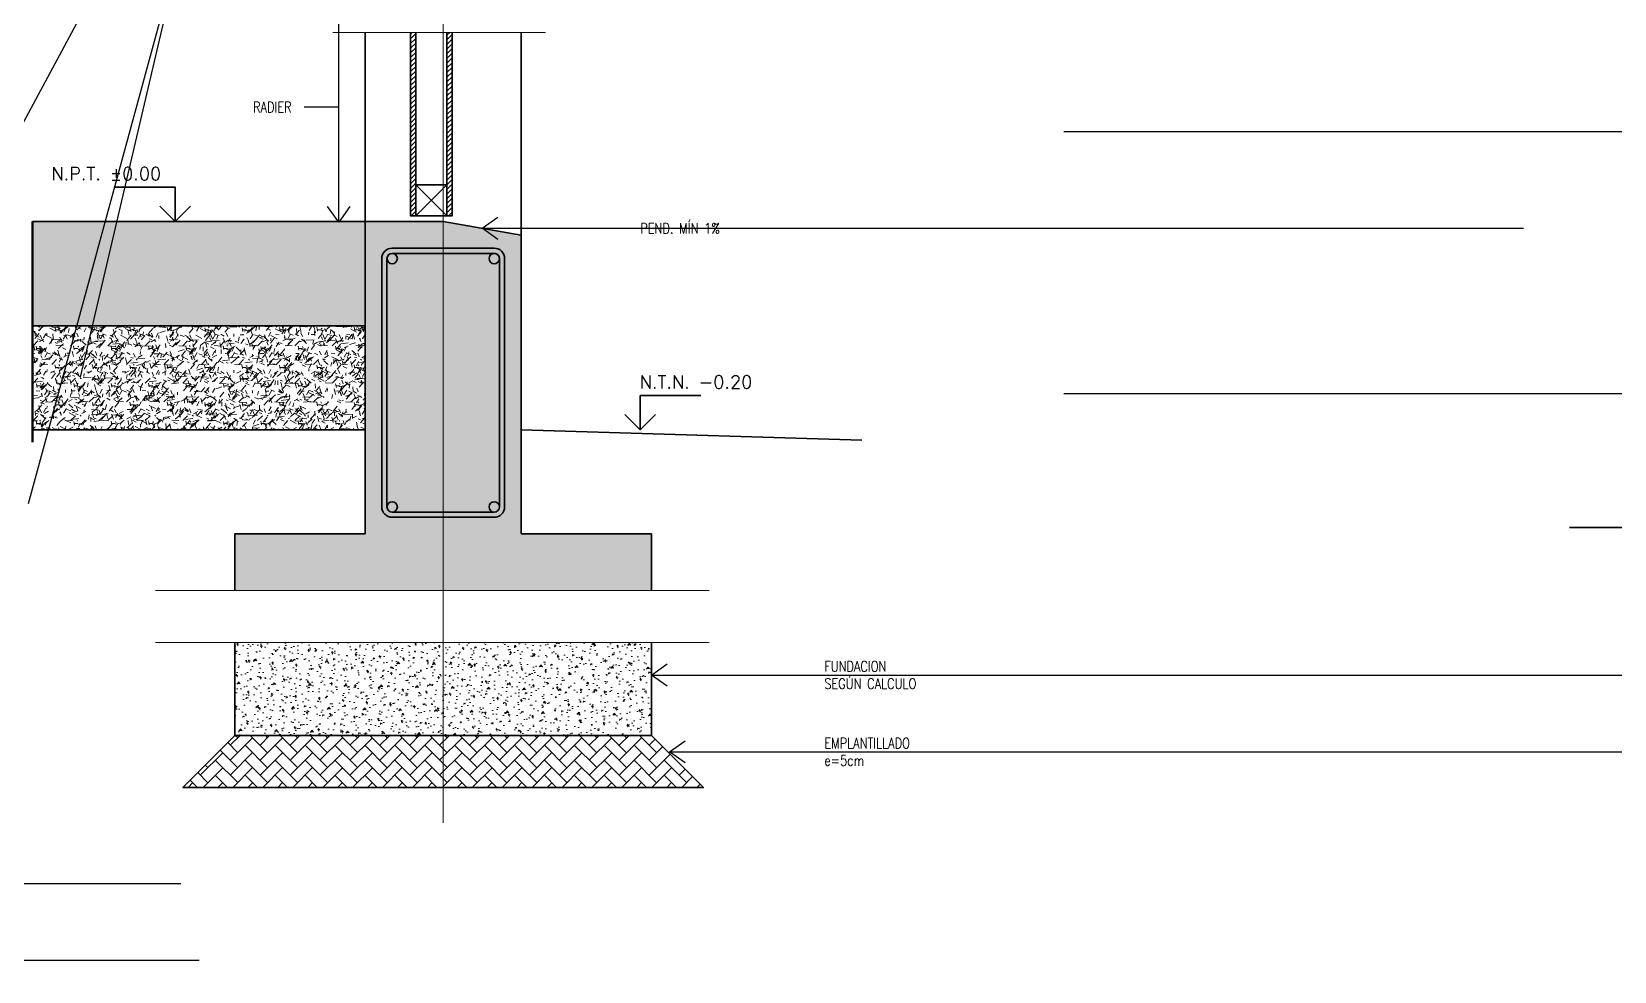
# Model space of a CAD drawing. Header units: metres. Extents: x 72 to 223, y -23 to 139.
# Drawn here: x 161.069 to 162.589, y 134.599 to 135.502 of the extents above; entities that cross this region are included whole.
import ezdxf

# ---------------------------------------------------------------- set-up
doc = ezdxf.new("R2010")
doc.units = ezdxf.units.M
doc.header["$LTSCALE"] = 5
doc.header["$MEASUREMENT"] = 0
doc.linetypes.add('HIDDEN', pattern=[0.375, 0.25, -0.125])
doc.layers.get('0').update_dxf_attribs({"color": 30})
for name, color, linetype, lineweight in [('A-ANNO-NOTE', 7, 'Continuous', 35), ('A-ANNO-SYMB', 3, 'Continuous', 18), ('A-DETL-OTLN', 1, 'Continuous', 50), ('A-DETL-PATT', 8, 'Continuous', 18), ('A-ELEV-MBE1', 7, 'Continuous', 35), ('A-FLOR-OVHD', 3, 'HIDDEN', 18), ('A-WALL-FULL', 7, 'Continuous', 35), ('A-WALL-FULL-EXTR', 7, 'Continuous', 35)]:
    doc.layers.add(name, color=color, linetype=linetype, lineweight=lineweight)
doc.styles.add('E-ROMANS', font='romans.shx', dxfattribs={"width": 0.8})
doc.dimstyles.new('E-0005_TICK_18', dxfattribs={"dimscale": 0.001, "dimtxt": 9, "dimasz": 9, "dimexe": 4.5, "dimexo": 3, "dimgap": 4.5, "dimtad": 0, "dimdec": 0, "dimlfac": 1000, "dimzin": 0, "dimdsep": 46, "dimtxsty": 'E-ROMANS', "dimblk": 'OBLIQUE', "dimcen": 4.5, "dimclrd": 256, "dimclre": 256, "dimclrt": 256, "dimadec": 0, "dimazin": 0, "dimtfac": 1, "dimtdec": 0, "dimtmove": 1, "dimatfit": 3, "dimldrblk": 'OPEN90', "dimfxl": 1, "dimtfill": 1, "dimtolj": 1, "dimtzin": 0, "dimarcsym": 0})
pattern_1 = [(355.0000000000011, (341.1596008116737, 74.99377199063989), (0.01175533794048271, 0.01400946503457744), [0.001905, -0.020955]), (50.00000000000118, (341.1596008116737, 74.99377199063989), (0.0110177006537158, -0.01600178890082951), [0.001524, -0.016764]), (304.5490000000012, (341.1605804197306, 74.9949394416133), (0.02277302368291719, -0.001992215808413577), [0.001619, -0.017809]), (358.8158000000012, (341.1631929141221, 74.99017988819145), (0.01619534128742657, 0.0221410243230474), [0.002857499999999999, -0.03143249999999999]), (308.3644000000012, (341.1645425264089, 74.99202497019988), (0.03428264324821824, -0.0007086144335220045), [0.002428499999999998, -0.02671349999999998]), (53.81600000000125, (341.1631929141221, 74.99017988819145), (0.03428263853310615, -0.000708557201914992), [0.002285999999999999, -0.02514599999999999]), (24.00000000000127, (341.1640909397343, 74.99287396502777), (0.003489526803561793, 0.0179520551285145), [0.001904999999999999, -0.02095499999999998]), (79.00000000000121, (341.1640909397343, 74.99287396502777), (0.01739411931937564, -0.008653992652234172), [0.001524, -0.016764]), (333.5486000000012, (341.1643817303269, 74.99436996256046), (0.02088364560657941, 0.00929800396153909), [0.001619, -0.01780899999999999]), (7.500000000001224, (341.1596008116737, 74.99377199063989), (0.006197341367358824, -0.005760546906780906), [0, -0.01656079999999999, 0, -0.01701799999999999, 0, -0.0168275]), (37.50000000000124, (341.1596008116737, 74.99377199063989), (0.01180870002746928, -0.002358972731942228), [0, -0.009702799999999996, 0, -0.01617979999999999, 0, -0.006413499999999999]), (77.50000000000125, (341.1555956174437, 74.9897667964099), (0.009182619558271139, 0.009992786303251778), [0, -0.006350000000000001, 0, -0.019812, 0, -0.026289]), (87.50000000000124, (341.1537995662195, 74.98797074518569), (0.01227223928811123, 0.008676390441821943), [0, -0.008255, 0, -0.0131572, 0, -0.018669])]

# ---------------------------------------------------------------- blocks, each defined once
blk = doc.blocks.new('_Oblique')
at = {"color": 0, "linetype": 'ByBlock', "lineweight": -2}
blk.add_line((-0.5, -0.5), (0.5, 0.5), dxfattribs=at)
blk = doc.blocks.new('NIVEL DS')
for points in [[(0, 0), (0, 0.0658523979373058), (0.1162625308497809, 0.0658523979373058)], [(0.02935353699649568, 0.02935353699649568), (0, 0), (-0.02935353699649568, 0.02935353699649568)]]:
    blk.add_lwpolyline(points)
at = {"style": 'E-ROMANS'}
blk.add_attdef('NIVEL', (-7.275957614183426e-12, 0.07944050769401656), '', height=0.025, dxfattribs=at)

msp = doc.modelspace()

# ---------------------------------------------------------------- hatches: boundary and pattern name
at = {"layer": 'A-DETL-PATT'}
h = msp.add_hatch(dxfattribs=at)
h.set_pattern_fill('LINE', color=256, scale=0.001, angle=135.0000000000013, style=0)
h.set_pattern_definition([(45.00000000000123, (341.1582085241777, 74.99377199063991), (0.002245064030267337, -0.002245064030267239), [])])
h.paths.add_polyline_path([(161.4680972130881, 135.6952610168169), (161.473097213088, 135.6952610168244), (161.473097213088, 135.6892757548571), (161.4730972131329, 135.5153828741604), (161.4680972131331, 135.5153828741604)])
h.paths.add_polyline_path([(161.433097213088, 135.6952610167646), (161.4380972130882, 135.6952610167721), (161.4380972131331, 135.5153828741604), (161.4330972131329, 135.5153828741604)])
h.paths.add_polyline_path([(161.468097213133, 135.5011785325548), (161.4730972131329, 135.5011785325548), (161.4730972131329, 135.3249608744369), (161.468097213133, 135.3249608744444)])
h.paths.add_polyline_path([(161.433097213133, 135.5011785325547), (161.438097213133, 135.5011785325548), (161.438097213133, 135.3249608744892), (161.4330972131329, 135.3249608744968)])
h = msp.add_hatch(dxfattribs=at)
h.set_pattern_fill('AR-CONC', color=256, scale=5e-05, angle=135.0000000000013, style=0)
h.set_pattern_definition([(355.0000000000011, (341.1596008116737, 74.99377199063989), (0.005877668970241356, 0.007004732517288719), [0.0009525, -0.0104775]), (50.00000000000118, (341.1596008116737, 74.99377199063989), (0.005508850326857898, -0.008000894450414757), [0.000762, -0.008381999999999999]), (304.5490000000012, (341.1600906157022, 74.99435571612659), (0.01138651184145859, -0.0009961079042067886), [0.0008095000000000001, -0.008904500000000001]), (358.8158000000012, (341.161396862898, 74.99197593941568), (0.008097670643713284, 0.0110705121615237), [0.00142875, -0.01571624999999999]), (308.3644000000012, (341.1620716690413, 74.99289848041988), (0.01714132162410912, -0.0003543072167610023), [0.001214249999999999, -0.01335674999999999]), (53.81600000000125, (341.161396862898, 74.99197593941568), (0.01714131926655307, -0.000354278600957496), [0.001142999999999999, -0.012573]), (24.00000000000127, (341.161845875704, 74.99332297783383), (0.001744763401780896, 0.008976027564257251), [0.0009524999999999996, -0.01047749999999999]), (79.00000000000121, (341.161845875704, 74.99332297783383), (0.008697059659687822, -0.004326996326117086), [0.000762, -0.008381999999999999]), (333.5486000000012, (341.1619912710003, 74.99407097660017), (0.0104418228032897, 0.004649001980769545), [0.0008094999999999998, -0.008904499999999996]), (7.500000000001224, (341.1596008116737, 74.99377199063989), (0.003098670683679412, -0.002880273453390453), [0, -0.008280399999999997, 0, -0.008508999999999997, 0, -0.008413749999999998]), (37.50000000000124, (341.1596008116737, 74.99377199063989), (0.00590435001373464, -0.001179486365971114), [0, -0.004851399999999998, 0, -0.008089899999999997, 0, -0.00320675]), (77.50000000000125, (341.1575982145587, 74.99176939352489), (0.004591309779135569, 0.004996393151625889), [0, -0.003175, 0, -0.009906, 0, -0.0131445]), (87.50000000000124, (341.1567001889466, 74.99087136791277), (0.006136119644055615, 0.004338195220910971), [0, -0.0041275, 0, -0.0065786, 0, -0.0093345])])
h.paths.add_polyline_path([(161.070161023649, 135.3195472263321), (161.0701610236491, 135.2195472263321), (161.3894895005839, 135.2195472263321), (161.3894895005839, 135.3195472263321)])
h = msp.add_hatch(dxfattribs=at)
h.set_pattern_fill('AR-CONC', color=256, scale=0.0001, angle=135.0000000000013, style=0)
h.set_pattern_definition(pattern_1)
h.paths.add_polyline_path([(161.3894895005841, 135.0195472263322), (161.2644895005841, 135.0195472263321), (161.2644895005841, 134.9653142975018), (161.664489500584, 134.9653142975018), (161.664489500584, 135.0195472263321), (161.539489500584, 135.0195472263321), (161.539489500584, 135.3066001806611), (161.464489500584, 135.3195472263321), (161.3894895005839, 135.3195472263321)])
h = msp.add_hatch(dxfattribs=at)
h.set_pattern_fill('GRAVEL', color=256, scale=0.001, angle=135.0000000000013, style=0)
h.set_pattern_definition([(176.9872000000012, (341.1904928927302, 74.9887430472121), (-0.3053290288275214, 0.01796058877665832), [0.003417209999999996, -0.3383049999999996]), (220.0303000000012, (341.1870803954042, 74.98892265233451), (0.233486881048979, 0.1975661100570134), [0.00586405, -0.58054]), (272.4896000000012, (341.1825902673436, 74.98515094476366), (-0.01796083591411472, 0.3771708193866125), [0.004134819999999999, -0.4093469999999999]), (137.7263000000012, (341.1710955395087, 74.98263647304975), (0.3771705635087356, -0.341249695000487), [0.005340049999999995, -0.5286639999999995]), (112.1663000000011, (341.1671442268154, 74.98622857549819), (0.1257234532860424, -0.305329085609214), [0.005236339999999998, -0.5183979999999998]), (47.72630000000124, (341.1651685704687, 74.99107791380357), (-0.341249695000487, -0.3771705635087356), [0.005340049999999999, -0.5286639999999999]), (7.305800000001223, (341.1687606729172, 74.99502922649683), (-0.4130917689701268, -0.05388184434796146), [0.007061939999999998, -0.699131]), (332.7447000000011, (341.1757652726916, 74.99592725210894), (0.5208552211018296, -0.2694075467402153), [0.006667199999999997, -0.6600529999999996]), (283.5704000000011, (341.1816922417315, 74.99287396502777), (0.08980224955132268, -0.3771705194633457), [0.005358129999999997, -0.5304549999999996]), (229.7636000000012, (341.1829494775885, 74.98766541647757), (0.1796051357880533, 0.2155258231623082), [0.006117129999999998, -0.2997389999999999]), (182.6026000000012, (341.1789981648952, 74.9829956832946), (-0.4130915310262339, -0.01796077575682244), [0.00791078, -0.7831679999999999]), (266.1859000000012, (341.1886968415059, 75.0005969852919), (-0.01796059792297416, -0.2334864132963076), [0.00270005, -0.267306]), (233.5308000000012, (341.1885172363835, 74.99790290845559), (0.1975651877405331, 0.2694074177290789), [0.005136819999999997, -0.5085459999999997]), (180, (341.1854639493024, 74.99377199063989), (-0.01796050000000039, 0.01796049999999961), [0.00359209, -0.0323289]), (201.8014000000012, (341.1863619749145, 74.99035949331389), (0.1257240460207539, 0.05388168204594448), [0.001934409999999999, -0.1915059999999999]), (113.1986000000012, (341.1845659236902, 74.98964107282418), (0.03592104659435716, -0.07184209627842524), [0.002735659999999999, -0.1340479999999999]), (14.03620000000126, (341.1834882929558, 74.9921555445381), (0.08980253231455176, 0.01796042736208648), [0.0044432, -0.143663]), (243.4349000000012, (341.1877988158939, 74.99323317527262), (0.01796055534535765, 0.05388152640722463), [0.00321287, -0.07710899999999998]), (28.61050000000123, (341.1741488265899, 74.97922397572376), (0.2334866461648704, 0.1257237968653533), [0.004500880000000001, -0.445588]), (334.6538000000012, (341.1781001392831, 74.98137923719281), (-0.2694072040526115, 0.1257235064980729), [0.00377599, -0.3738219999999999]), (111.8014000000012, (341.1913909183423, 74.98964107282418), (0.05388168204594448, -0.1257240460207539), [0.003868799999999999, -0.189572]), (61.38950000000124, (341.1899540773629, 74.99323317527262), (-0.125723796865343, -0.2334866461648759), [0.004500879999999996, -0.4455879999999998]), (65.55600000000123, (341.1630133089997, 74.99035949331389), (-0.05388169178224218, -0.1257236535793844), [0.004340349999999998, -0.212677]), (110.2249000000012, (341.1648093602239, 74.99431080600715), (0.1077631909918718, -0.287367894857323), [0.003636719999999998, -0.3600359999999999]), (338.1986000000012, (341.1736100112225, 75.00778119018875), (0.1257240460207563, -0.05388168204593895), [0.0038688, -0.189572]), (27.64600000000126, (341.177202113671, 75.0063443492094), (-0.3053286123561685, -0.1616447311387358), [0.004257829999999999, -0.4215239999999999]), (335.5560000000012, (341.1648093602239, 74.99898053919011), (-0.1257236535793844, 0.05388169178224211), [0.002170179999999999, -0.2148479999999999]), (303.6901000000012, (341.1725323804881, 75.00670355945422), (0.05388139529102649, -0.08980224247375253), [0.00129515, -0.1282199999999999]), (239.0362000000013, (341.1732508009777, 75.0056259287197), (0.03592109343124168, 0.07184205574844103), [0.005236339999999998, -0.09949049999999997]), (218.9910000000011, (341.1705567241414, 75.00113580065917), (0.1975653278709276, 0.1616443872700595), [0.00485267, -0.480414]), (101.3099000000012, (341.1818718468539, 74.99377199063989), (0.01796047142740297, -0.05388150823382306), [0.00366324, -0.0879178]), (51.84280000000123, (341.1811534263643, 74.99736409308832), (0.2694076490191095, 0.3412500197446645), [0.006395569999999998, -0.6331599999999997]), (344.0546000000012, (341.1851047390576, 75.00239303651611), (-0.197565167808031, 0.0538814041085694), [0.00261508, -0.258894]), (315.0000000000012, (341.1876192107715, 75.00167461602643), (7.869128556871783e-16, -0.03592102448427661), [0.001524, -0.023876]), (284.7436000000012, (341.1707363292638, 75.00023777504705), (-0.05388162557892206, 0.1975654189910989), [0.003528669999999999, -0.3493389999999998]), (356.9872000000012, (341.1716343548759, 74.99682527772106), (0.3053290288275213, -0.0179605887766584), [0.006834429999999997, -0.3348879999999998]), (45.00000000000123, (341.178459349528, 74.9964660674762), (0.03592102448427661, 7.869128556871783e-16), [0.006604, -0.018796]), (79.69520000000122, (341.1831290827109, 75.00113580065917), (-0.05388121358192502, -0.305328408878934), [0.004016099999999998, -0.3975929999999999]), (150.9454000000012, (341.1838475032006, 75.00508711335243), (-0.08980277817159536, 0.05388166205049855), [0.003698289999999999, -0.1812169999999999]), (197.3540000000013, (341.1806146109971, 75.00688316457664), (-0.52085484811885, -0.161644377359394), [0.006021449999999999, -0.5961249999999998]), (229.5739000000012, (341.1748672470795, 75.00508711335243), (-0.2155262875741401, -0.2514471382688259), [0.006370289999999997, -0.6306579999999997]), (229.5739000000012, (341.1748672470795, 75.00508711335243), (-0.2155262875741401, -0.2514471382688259), [0.006370289999999997, -0.6306579999999997])])
h.paths.add_polyline_path([(161.389489500584, 135.2195472263321), (161.070161023649, 135.2195472263321), (161.0701610236491, 135.1195472263321), (161.389489500584, 135.1195472263321)])
h = msp.add_hatch(dxfattribs=at)
h.set_pattern_fill('AR-CONC', color=256, scale=0.0001, angle=135.0000000000013, style=0)
h.set_pattern_definition(pattern_1)
h.paths.add_polyline_path([(161.2644895005841, 134.9153142975018), (161.2644895005841, 134.8261303879113), (161.6644895005841, 134.8261303879113), (161.664489500584, 134.9153142975018)])
h = msp.add_hatch(dxfattribs=at)
h.set_pattern_fill('AR-HBONE', color=256, scale=0.0001, angle=1.246777435133699e-12, style=0)
h.set_pattern_definition([(135.0000000000012, (341.1596008116737, 74.99377199063989), (-3.147984489656099e-16, 0.01436840979371065), [0.03048, -0.01016]), (45.00000000000123, (341.1524166116737, 75.0009561906399), (-3.147984489656099e-16, 0.01436840979371065), [0.03048, -0.01016])])
h.paths.add_polyline_path([(161.7144895005841, 134.7761303879113), (161.6644895005841, 134.8261303879113), (161.2644895005841, 134.8261303879113), (161.2144895005841, 134.7761303879113)])

# ---------------------------------------------------------------- linework, layer by layer
at = {"layer": 'A-ANNO-SYMB'}
msp.add_lwpolyline([(161.4644895005839, 137.6460224400006), (161.4644895005839, 134.7422399058427)], dxfattribs=at)
at = {"layer": 'A-DETL-OTLN'}
msp.add_line((161.0701610236491, 135.1078356561661), (161.070161023649, 135.3195472263321), dxfattribs=at)
at = {"layer": 'A-ELEV-MBE1'}
for p, q in [((161.3894895005839, 135.5011785325547), (161.3894895005839, 135.3195472263321)), ((161.539489500584, 135.5011785325548), (161.539489500584, 135.3066001806611))]:
    msp.add_line(p, q, dxfattribs=at)
for points in [[(161.523489500584, 135.284014540059), (161.523489500584, 135.0455472263323, -0.4142135623730887), (161.513489500584, 135.0355472263322), (161.415489500584, 135.0355472263322, -0.4142135623730238), (161.405489500584, 135.0455472263323), (161.405489500584, 135.284014540059, -0.4142135623731277), (161.415489500584, 135.294014540059), (161.513489500584, 135.294014540059, -0.4142135623730301)], [(161.5184895005841, 135.284014540059), (161.5184895005841, 135.0455472263323, -0.414213562373095), (161.513489500584, 135.0405472263322), (161.415489500584, 135.0405472263322, -0.414213562373095), (161.410489500584, 135.0455472263323), (161.410489500584, 135.284014540059, -0.4142135623731283), (161.415489500584, 135.289014540059), (161.513489500584, 135.289014540059, -0.414213562373095)]]:
    msp.add_lwpolyline(points, format="xyb", close=True, dxfattribs=at)
for centre in [(161.415489500584, 135.284014540059), (161.5134895005841, 135.284014540059), (161.415489500584, 135.0455472263322), (161.513489500584, 135.0455472263322)]:
    msp.add_circle(centre, 0.004999999999993454, dxfattribs=at)
at = {"layer": 'A-FLOR-OVHD'}
msp.add_line((161.35833514211, 135.5011785325547), (161.5626447951514, 135.5011785325548), dxfattribs=at)
for points in [[(161.7200242880777, 134.9653142975018), (161.1880403563884, 134.9653142975018)], [(161.7200242880777, 134.9153142975018), (161.1880403563884, 134.9153142975018)]]:
    msp.add_lwpolyline(points, dxfattribs=at)
at = {"layer": 'A-WALL-FULL'}
for p, q in [((161.539489500584, 135.0195472263321), (161.539489500584, 135.3066001806611)), ((161.5394895005841, 135.1195472263321), (161.8665135943616, 135.1095472263321)), ((161.2644895005841, 135.0195472263321), (161.2644895005841, 134.9653142975018)), ((161.3894895005841, 135.0195472263321), (161.2644895005839, 135.0195472263321)), ((161.664489500584, 135.0195472263321), (161.539489500584, 135.0195472263321)), ((161.664489500584, 134.9653142975018), (161.664489500584, 135.0195472263321)), ((163.0465404152498, 135.0258769658211), (162.5461277837031, 135.0258769658211)), ((161.2644895005841, 134.9153142975018), (161.2644895005841, 134.8261303879113)), ((161.6644895005841, 134.8261303879113), (161.664489500584, 134.9153142975018)), ((161.2644895005841, 134.8261303879113), (161.6644895005841, 134.8261303879113))]:
    msp.add_line(p, q, dxfattribs=at)
for points in [[(161.539489500584, 135.3066001806611), (161.464489500584, 135.3195472263321), (161.070161023649, 135.3195472263321)], [(161.3894895005839, 135.3195472263321), (161.3894895005841, 135.0195472263321)], [(161.389489500584, 135.2195472263321), (161.070161023649, 135.2195472263321)], [(161.3894895005841, 135.1195472263321), (161.0701610236491, 135.1195472263321)], [(161.2644895005841, 134.8261303879113), (161.2144895005841, 134.7761303879113), (161.7144895005841, 134.7761303879113), (161.6644895005841, 134.8261303879113)]]:
    msp.add_lwpolyline(points, dxfattribs=at)
at = {"layer": 'A-WALL-FULL-EXTR'}
for p, q in [((161.4680972134361, 135.3249608745568), (161.4380972133902, 135.3549608745566)), ((161.4680972133902, 135.3549608745568), (161.4380972134361, 135.3249608745567)), ((161.468097213133, 135.3549608742996), (161.4380972126189, 135.3549608742996))]:
    msp.add_line(p, q, dxfattribs=at)
for points in [[(161.4330972131329, 135.5011785325549), (161.4330972131329, 135.3249608744968), (161.4730972131329, 135.324960874437), (161.4730972131329, 135.5011785325548)], [(161.438097213133, 135.5011785325472), (161.438097213133, 135.3249608744892), (161.468097213133, 135.3249608744445), (161.468097213133, 135.5011785325624)]]:
    msp.add_lwpolyline(points, dxfattribs=at)

# ---------------------------------------------------------------- block references
at = {"layer": 'A-ANNO-NOTE'}
ref = msp.add_blockref('NIVEL DS', (161.2071394631912, 135.3195472263321), dxfattribs=dict(at, xscale=-0.5, yscale=0.5, zscale=0.5))
ref.add_attrib('NIVEL', 'N.P.T. %%p0.00', (161.0880918441473, 135.3592674801791), dxfattribs={"layer": '0', "height": 0.0125, "style": 'E-ROMANS'})
ref = msp.add_blockref('NIVEL DS', (161.6537577330064, 135.1195472263321), dxfattribs=dict(at, xscale=0.5, yscale=0.5, zscale=0.5))
ref.add_attrib('NIVEL', 'N.T.N. -0.20', (161.6531624949075, 135.1592674801791), dxfattribs={"layer": '0', "height": 0.0125, "style": 'E-ROMANS'})

# ---------------------------------------------------------------- texts
at = {"layer": 'A-ANNO-NOTE', "char_height": 0.01, "style": 'E-ROMANS'}
for s, insert, attachment_point in [('RADIER', (161.3189231615721, 135.4294118054512), 6), ('PEND. MÍN 1%', (161.6537577330063, 135.3130737034966), 4), ('FUNDACION\\PSEGÚN CALCULO', (161.830524194511, 134.8840788257996), 4), ('EMPLANTILLADO\\Pe=5cm', (161.830524194511, 134.8103021227033), 4)]:
    msp.add_mtext(s, dxfattribs=dict(at, insert=insert, attachment_point=attachment_point))

# ---------------------------------------------------------------- leaders
at = {"layer": 'A-ANNO-NOTE'}
for points in [[(161.3641178251655, 135.318981315983), (161.3641178251655, 135.4294118054511), (161.3309091100282, 135.4294118054511)], [(161.3443926842418, 136.1437003308805), (161.2935033057578, 135.9269945326311), (161.2615899503435, 135.9269945326311)], [(161.3286142216325, 136.0133285606011), (161.2935033057578, 135.8844604673137), (161.2615899503435, 135.8844604673137)], [(161.3360849609306, 135.9257802305479), (161.2935033057578, 135.8466570233378), (161.2615899503435, 135.8466570233378)], [(163.0606641901511, 135.4056208401937), (162.9150328857971, 135.4056208401938)], [(161.501989500584, 135.3130737034965), (161.647620804938, 135.3130737034966)], [(163.0606641901511, 135.1539692738311), (162.9150328857971, 135.1539692738312)], [(161.6644895005841, 134.8840788257994), (161.7853295309176, 134.8840788257994), (161.8185382460548, 134.8840788257995)], [(161.6819648277431, 134.8103021227031), (161.7853295309175, 134.8103021227031), (161.8185382460548, 134.8103021227031)], [(160.21258373353, 134.6838830404056), (160.3334237638634, 134.6838830404056), (160.3666324790007, 134.6838830404056)], [(160.2300590606891, 134.6101063373093), (160.3334237638635, 134.6101063373093), (160.3666324790007, 134.6101063373093)]]:
    msp.add_leader(points, dimstyle='E-0005_TICK_18', override={"dimscale": 0.01, "dimasz": 1.5, "dimtad": 0, "dimldrblk": 'Open90'}, dxfattribs=at)

doc.saveas('drawing.dxf')
